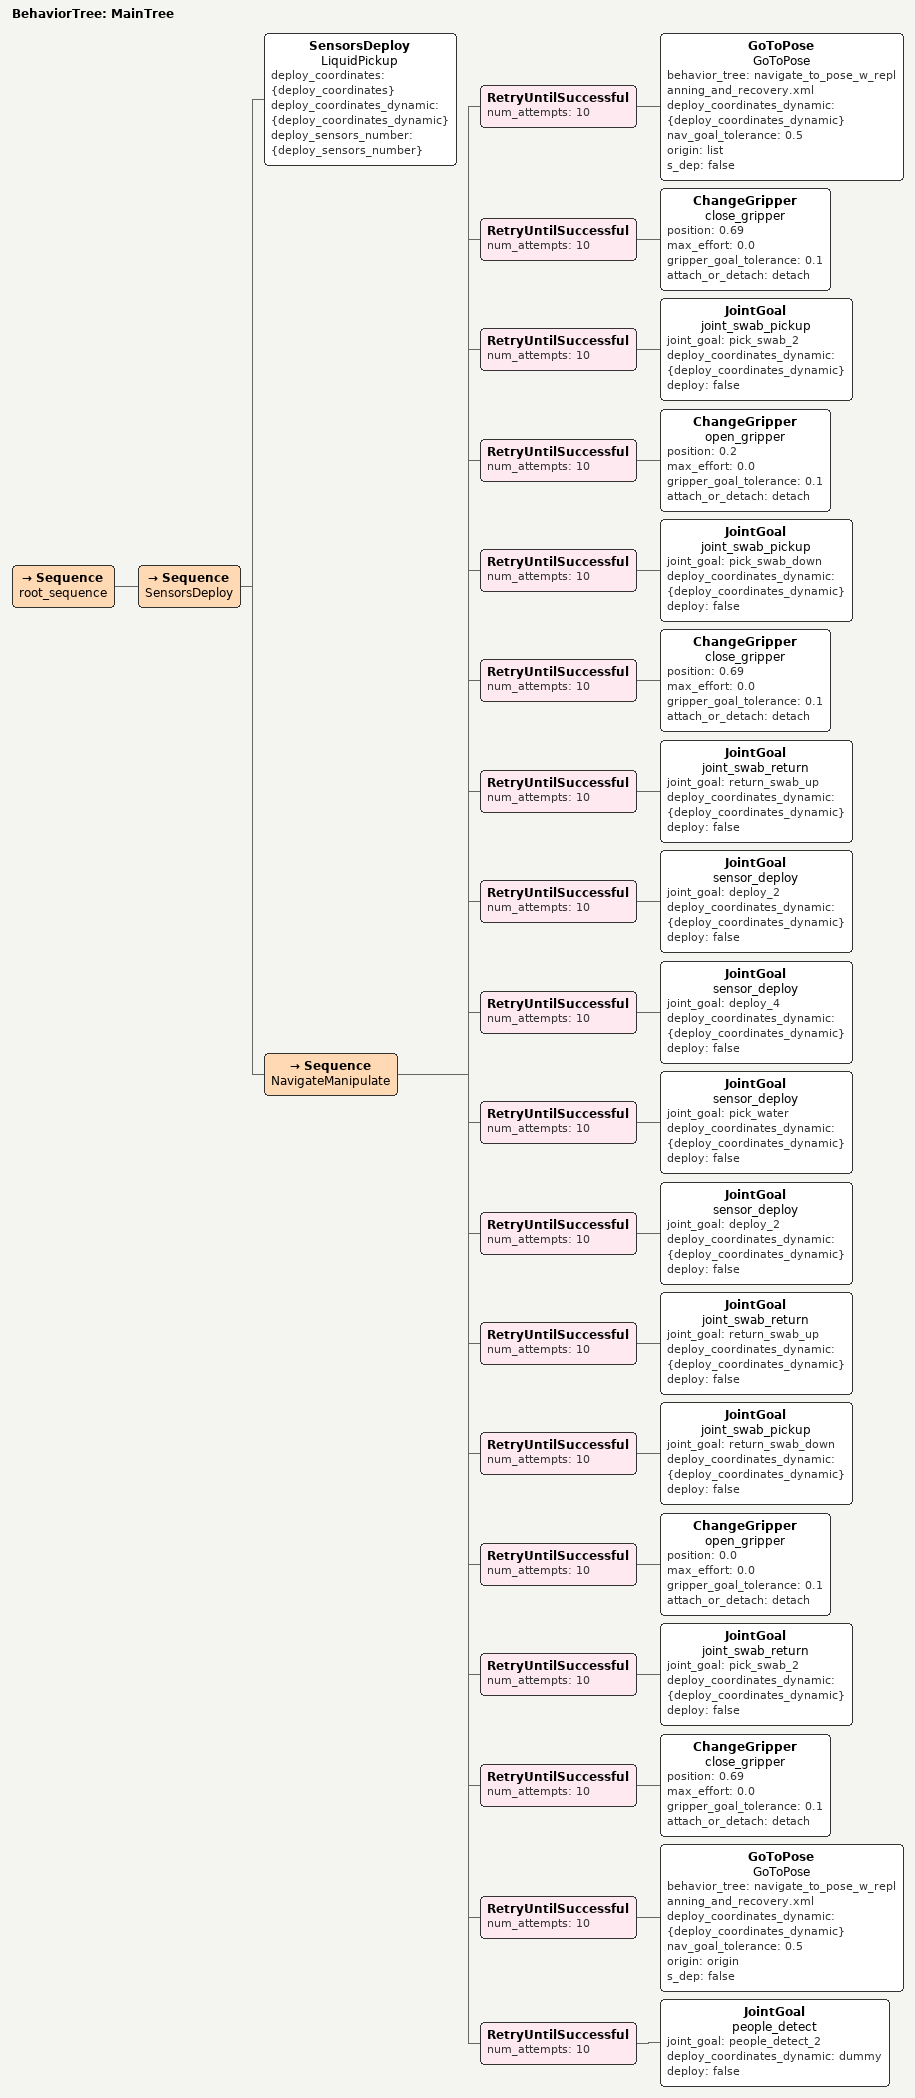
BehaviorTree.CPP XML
<root BTCPP_format="4" >
<BehaviorTree ID="MainTree">
<Sequence name="root_sequence">
    <Sequence name="SensorsDeploy">
        <SensorsDeploy name="LiquidPickup" deploy_coordinates="{deploy_coordinates}" deploy_coordinates_dynamic="{deploy_coordinates_dynamic}" deploy_sensors_number="{deploy_sensors_number}"/>

        <Sequence name="NavigateManipulate">
            <RetryUntilSuccessful num_attempts="10">
                <!-- choose behavior_tree XML from here: https://github.com/ros-navigation/navigation2/tree/main/nav2_bt_navigator/behavior_trees, default: navigate_to_pose_w_replanning_and_recovery.xml -->
                <GoToPose name="GoToPose" behavior_tree="navigate_to_pose_w_replanning_and_recovery.xml" deploy_coordinates_dynamic="{deploy_coordinates_dynamic}" nav_goal_tolerance="0.5" origin="list" s_dep="false"/>
            </RetryUntilSuccessful>

            <RetryUntilSuccessful num_attempts="10">
                <ChangeGripper name="close_gripper" position="0.69" max_effort = "0.0" gripper_goal_tolerance = "0.1" attach_or_detach = "detach"/>
            </RetryUntilSuccessful>

            <RetryUntilSuccessful num_attempts="10">
                <JointGoal name="joint_swab_pickup" joint_goal="pick_swab_2" deploy_coordinates_dynamic="{deploy_coordinates_dynamic}" deploy = "false"/>
            </RetryUntilSuccessful>

            <RetryUntilSuccessful num_attempts="10">
                <ChangeGripper name="open_gripper" position="0.2" max_effort = "0.0" gripper_goal_tolerance = "0.1" attach_or_detach = "detach"/>
            </RetryUntilSuccessful>

            <RetryUntilSuccessful num_attempts="10">
                <JointGoal name="joint_swab_pickup" joint_goal="pick_swab_down" deploy_coordinates_dynamic="{deploy_coordinates_dynamic}" deploy = "false"/>
            </RetryUntilSuccessful>

            <RetryUntilSuccessful num_attempts="10">
                <ChangeGripper name="close_gripper" position="0.69" max_effort = "0.0" gripper_goal_tolerance = "0.1" attach_or_detach = "detach"/>
            </RetryUntilSuccessful>

            <RetryUntilSuccessful num_attempts="10">
                <JointGoal name="joint_swab_return" joint_goal="return_swab_up" deploy_coordinates_dynamic="{deploy_coordinates_dynamic}" deploy = "false"/>
            </RetryUntilSuccessful>

            <RetryUntilSuccessful num_attempts="10">
                <JointGoal name="sensor_deploy" joint_goal="deploy_2" deploy_coordinates_dynamic="{deploy_coordinates_dynamic}" deploy = "false"/>
            </RetryUntilSuccessful>
            <RetryUntilSuccessful num_attempts="10">
                <JointGoal name="sensor_deploy" joint_goal="deploy_4" deploy_coordinates_dynamic="{deploy_coordinates_dynamic}" deploy = "false"/>
            </RetryUntilSuccessful>

            <RetryUntilSuccessful num_attempts="10">
                <JointGoal name="sensor_deploy" joint_goal="pick_water" deploy_coordinates_dynamic="{deploy_coordinates_dynamic}" deploy = "false"/>
            </RetryUntilSuccessful>

            <RetryUntilSuccessful num_attempts="10">
                <JointGoal name="sensor_deploy" joint_goal="deploy_2" deploy_coordinates_dynamic="{deploy_coordinates_dynamic}" deploy = "false"/>
            </RetryUntilSuccessful>

            <RetryUntilSuccessful num_attempts="10">
                <JointGoal name="joint_swab_return" joint_goal="return_swab_up" deploy_coordinates_dynamic="{deploy_coordinates_dynamic}" deploy = "false"/>
            </RetryUntilSuccessful>

            <RetryUntilSuccessful num_attempts="10">
                <JointGoal name="joint_swab_pickup" joint_goal="return_swab_down" deploy_coordinates_dynamic="{deploy_coordinates_dynamic}" deploy = "false"/>
            </RetryUntilSuccessful>

            <RetryUntilSuccessful num_attempts="10">
                <ChangeGripper name="open_gripper" position="0.0" max_effort = "0.0" gripper_goal_tolerance = "0.1" attach_or_detach = "detach"/>
            </RetryUntilSuccessful>

            <RetryUntilSuccessful num_attempts="10">
                <JointGoal name="joint_swab_return" joint_goal="pick_swab_2" deploy_coordinates_dynamic="{deploy_coordinates_dynamic}" deploy = "false"/>
            </RetryUntilSuccessful>

            <RetryUntilSuccessful num_attempts="10">
                <ChangeGripper name="close_gripper" position="0.69" max_effort = "0.0" gripper_goal_tolerance = "0.1" attach_or_detach = "detach"/>
            </RetryUntilSuccessful>

            <RetryUntilSuccessful num_attempts="10">
                <GoToPose name="GoToPose" behavior_tree="navigate_to_pose_w_replanning_and_recovery.xml" deploy_coordinates_dynamic="{deploy_coordinates_dynamic}" nav_goal_tolerance="0.5" origin="origin" s_dep="false"/>
            </RetryUntilSuccessful>

            <RetryUntilSuccessful num_attempts="10">
                <JointGoal name="people_detect" joint_goal="people_detect_2" deploy_coordinates_dynamic="dummy" deploy = "false"/>
            </RetryUntilSuccessful>
        </Sequence>
    </Sequence>
</Sequence>
</BehaviorTree>
</root>
